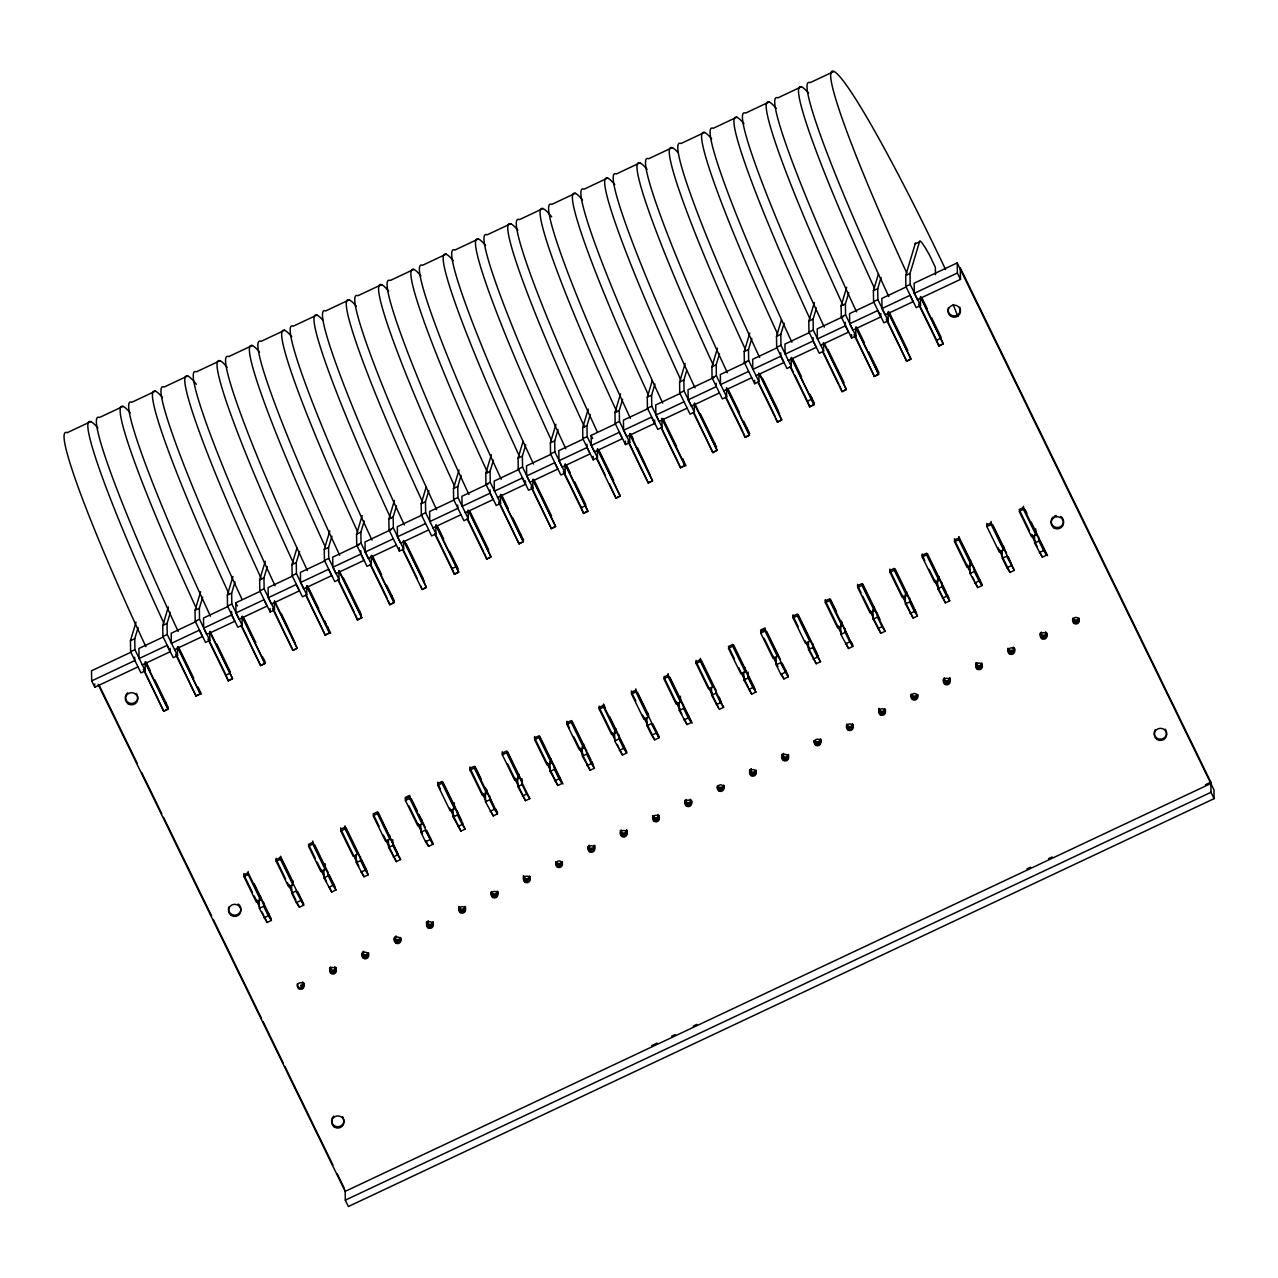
<?xml version="1.0" encoding="UTF-8"?>
<svg xmlns="http://www.w3.org/2000/svg" width="1278" height="1278" viewBox="0 0 1278 1278"><rect width="100%" height="100%" fill="white"/><g stroke="black" fill="none" stroke-linecap="round" stroke-linejoin="round"><path stroke-width="1.5" d="M143.328 669.512L163.68 711.271L167.977 709.242L145.101 662.276L145.229 670.854L140.931 672.883L130.612 651.716L130.436 640.741L136.027 622.178M145.229 670.854L134.925 649.687L134.749 638.712L138.104 627.578M175.629 654.304L195.981 696.047L200.279 694.018L177.402 647.051L177.53 655.63L173.233 657.659L162.913 636.492L162.753 625.517L168.329 606.954M177.53 655.63L167.226 634.463L167.051 623.488L170.405 612.354M207.947 639.08L228.283 680.823L232.58 678.794L209.704 631.827L209.832 640.406L205.534 642.435L195.214 621.284L195.055 610.309L200.63 591.746M209.832 640.406L199.528 619.255L199.352 608.28L202.707 597.13M241.095 625.597L260.584 665.598L264.881 663.57L242.005 616.619L242.133 625.198L237.836 627.226L227.516 606.06L227.356 595.085L232.931 576.522M242.133 625.198L231.829 604.031L231.653 593.056L235.008 581.921M272.549 608.647L292.886 650.39L297.183 648.361L274.307 601.395L274.45 609.973L270.137 612.002L259.817 590.835L259.658 579.861L265.233 561.298M274.45 609.973L264.131 588.807L263.955 577.832L267.31 566.697M305.698 595.165L325.187 635.166L329.5 633.137L306.608 586.171L306.752 594.749L302.439 596.778L292.135 575.627L291.959 564.636L296.975 547.942M306.752 594.749L296.432 573.598L296.256 562.608L299.611 551.473M338.942 572.672L339.053 579.541L334.74 581.57L324.436 560.403L324.261 549.428L329.836 530.865M339.053 579.541L328.734 558.374L328.558 547.399L331.913 536.265M370.3 564.716L389.79 604.734L394.103 602.705L371.211 555.738L371.355 564.317L367.042 566.346L356.738 545.179L356.562 534.204L362.137 515.641M371.355 564.317L361.035 543.15L360.875 532.175L364.214 521.041M402.602 549.508L422.091 589.509L426.405 587.481L403.513 540.514L403.656 549.093L399.343 551.122L389.039 529.971L388.863 518.98L394.439 500.417M403.656 549.093L393.336 527.942L393.177 516.951L396.515 505.816M434.903 534.284L454.393 574.285L458.706 572.256L435.814 525.29L435.958 533.885L431.644 535.913L421.341 514.746L421.165 503.772L426.181 487.062M435.958 533.885L425.638 512.718L425.478 501.743L428.817 490.592M467.205 519.06L486.694 559.061L491.008 557.032L468.115 510.082L468.259 518.66L463.946 520.689L453.642 499.522L453.466 488.547L459.042 469.984M468.259 518.66L457.939 497.493L457.78 486.519L461.118 475.384M498.66 502.11L518.996 543.853L523.309 541.824L500.433 494.858L500.561 503.436L496.247 505.465L485.944 484.298L485.768 473.323L491.343 454.76M500.561 503.436L490.257 482.269L490.081 471.294L493.42 460.16M530.961 486.886L551.297 528.629L555.611 526.6L532.734 479.633L532.862 488.212L528.549 490.241L518.245 469.09L518.069 458.099L523.085 441.405M532.862 488.212L522.558 467.061L522.382 456.07L525.721 444.936M563.263 471.662L583.599 513.405L587.912 511.376L565.036 464.425L565.164 473.004L560.866 475.033L550.546 453.866L550.371 442.891L555.946 424.328M565.164 473.004L554.86 451.837L554.684 440.862L558.023 429.727M596.411 458.179L615.916 498.196L620.213 496.168L597.337 449.201L597.465 457.78L593.168 459.808L582.848 438.642L582.672 427.667L588.263 409.104M597.465 457.78L587.161 436.613L586.985 425.638L590.324 414.503M627.865 441.229L648.218 482.972L652.515 480.943L629.639 433.977L629.766 442.555L625.469 444.584L615.149 423.433L614.974 412.443L620.565 393.88M629.766 442.555L619.463 421.405L619.287 410.414L622.642 399.279M661.014 427.747L680.519 467.748L684.816 465.719L661.94 418.753L662.068 427.347L657.771 429.376L647.451 408.209L647.275 397.234L652.307 380.524M662.068 427.347L651.764 406.18L651.588 395.206L654.943 384.055M694.274 405.254L694.369 412.123L690.072 414.152L679.752 392.985L679.592 382.01L685.168 363.447M694.369 412.123L684.065 390.956L683.89 379.981L686.685 370.7M725.632 397.314L745.122 437.316L749.419 435.287L726.543 388.32L726.671 396.899L722.374 398.928L712.054 377.761L711.894 366.786L717.469 348.223M726.671 396.899L716.367 375.732L716.191 364.757L719.546 353.623M757.934 382.09L777.423 422.091L781.721 420.063L758.844 373.096L758.988 381.675L754.675 383.704L744.355 362.553L744.195 351.578L749.771 333.015M758.988 381.675L748.668 360.524L748.493 349.549L751.847 338.398M790.235 366.866L809.725 406.867L814.038 404.838L791.146 357.888L791.29 366.466L786.976 368.495L776.673 347.328L776.497 336.354L781.513 319.644M791.29 366.466L780.97 345.3L780.794 334.325L784.149 323.19M822.537 351.642L842.026 391.659L846.34 389.63L823.447 342.664L823.591 351.242L819.278 353.271L808.974 332.104L808.798 321.129L814.374 302.567M823.591 351.242L813.271 330.075L813.096 319.101L816.45 307.966M853.992 334.692L874.328 376.435L878.641 374.406L855.749 327.44L855.893 336.018L851.579 338.047L841.275 316.896L841.1 305.905L846.675 287.358M855.893 336.018L845.573 314.867L845.397 303.876L848.752 292.742M886.293 319.468L906.629 361.211L910.942 359.182L888.05 312.215L888.194 320.81L883.881 322.839L873.577 301.672L873.401 290.697L878.417 273.987M888.194 320.81L877.874 299.643L877.714 288.668L881.053 277.534M918.594 304.244L938.931 346.003L943.244 343.974L920.352 297.007L920.495 305.586L916.182 307.615L905.878 286.448L905.703 275.473L915.192 243.922A47.749 3.674 64.8 0 1 915.847 243.092M920.495 305.586L910.176 284.419L910.016 273.444L919.489 241.893A47.749 3.674 64.8 0 1 929.681 255.44L935.352 267.358L935.48 274.69M90.93 421.532L67.239 432.683A238.762 18.355 64.8 0 0 145.884 646.652M123.231 406.308L99.54 417.475A238.762 18.355 64.8 0 0 178.185 631.428M155.533 391.084L131.842 402.25A238.762 18.355 64.8 0 0 210.487 616.22M187.834 375.876L164.143 387.026A238.762 18.355 64.8 0 0 241.973 599.238M220.136 360.652L196.445 371.818A238.762 18.355 64.8 0 0 275.089 585.771M252.437 345.427L228.746 356.594A238.762 18.355 64.8 0 0 307.391 570.563M284.738 330.219L261.047 341.37A238.762 18.355 64.8 0 0 339.708 555.339M317.04 314.995L293.349 326.146A238.762 18.355 64.8 0 0 372.01 540.115M349.341 299.771L325.65 310.937A238.762 18.355 64.8 0 0 404.311 524.907M381.643 284.547L357.952 295.713A238.762 18.355 64.8 0 0 436.613 509.682M413.944 269.338L390.253 280.489A238.762 18.355 64.8 0 0 468.914 494.458M446.246 254.114L422.555 265.281A238.762 18.355 64.8 0 0 501.216 479.234M478.547 238.89L454.872 250.057A238.762 18.355 64.8 0 0 533.517 464.026M510.849 223.682L487.174 234.832A238.762 18.355 64.8 0 0 565.819 448.802M543.166 208.458L519.475 219.624A238.762 18.355 64.8 0 0 597.289 431.82M575.467 193.234L551.776 204.4A238.762 18.355 64.8 0 0 630.421 418.369M607.769 178.009L584.078 189.176A238.762 18.355 64.8 0 0 662.723 403.145M640.07 162.801L616.379 173.952A238.762 18.355 64.8 0 0 695.024 387.921M672.372 147.577L648.681 158.744A238.762 18.355 64.8 0 0 727.326 372.697M704.673 132.353L680.982 143.519A238.762 18.355 64.8 0 0 759.627 357.489M736.975 117.145L713.284 128.295A238.762 18.355 64.8 0 0 791.929 342.264M769.276 101.92L745.585 113.087A238.762 18.355 64.8 0 0 824.246 327.04M801.578 86.696L777.887 97.863A238.762 18.355 64.8 0 0 856.548 311.832M833.879 71.488L810.188 82.639A238.762 18.355 64.8 0 0 888.849 296.608M915.192 243.922L919.489 241.893M130.436 640.741L134.749 638.712M162.753 625.517L167.051 623.488M195.055 610.309L199.352 608.28M227.356 595.085L231.653 593.056M259.658 579.861L263.955 577.832M291.959 564.636L296.256 562.608M324.261 549.428L328.558 547.399M356.562 534.204L360.875 532.175M388.863 518.98L393.177 516.951M421.165 503.772L425.478 501.743M453.466 488.547L457.78 486.519M485.768 473.323L490.081 471.294M518.069 458.099L522.382 456.07M550.371 442.891L554.684 440.862M582.672 427.667L586.985 425.638M614.974 412.443L619.287 410.414M647.275 397.234L651.588 395.206M679.592 382.01L683.89 379.981M711.894 366.786L716.191 364.757M744.195 351.578L748.493 349.549M776.497 336.354L780.794 334.325M808.798 321.129L813.096 319.101M841.1 305.905L845.397 303.876M873.401 290.697L877.714 288.668M905.703 275.473L910.016 273.444M130.612 651.716L134.925 649.687M162.913 636.492L167.226 634.463M195.214 621.284L199.528 619.255M227.516 606.06L231.829 604.031M259.817 590.835L264.131 588.807M292.135 575.627L296.432 573.598M324.436 560.403L328.734 558.374M356.738 545.179L361.035 543.15M389.039 529.971L393.336 527.942M421.341 514.746L425.638 512.718M453.642 499.522L457.939 497.493M485.944 484.298L490.257 482.269M518.245 469.09L522.558 467.061M550.546 453.866L554.86 451.837M582.848 438.642L587.161 436.613M615.149 423.433L619.463 421.405M647.451 408.209L651.764 406.18M679.752 392.985L684.065 390.956M712.054 377.761L716.367 375.732M744.355 362.553L748.668 360.524M776.673 347.328L780.97 345.3M808.974 332.104L813.271 330.075M841.275 316.896L845.573 314.867M873.577 301.672L877.874 299.643M905.878 286.448L910.176 284.419M130.995 652.195L91.521 670.79L91.681 680.902L94.764 687.244L137.832 666.956M163.392 636.939L138.887 648.473L139.046 658.569L167.051 645.39L170.15 651.732L142.146 664.927M195.694 621.715L171.204 633.249L171.348 643.361L199.352 630.166L202.451 636.508L174.447 649.703M227.995 606.491L203.506 618.041L203.665 628.137L206.748 634.479L234.753 621.3L231.653 614.942L231.606 611.587M235.967 612.913L263.955 599.733L267.054 606.076L239.05 619.271L235.967 612.913L235.807 602.817L260.297 591.283M292.598 576.058L268.108 587.592L268.268 597.705L271.351 604.047L299.356 590.851L296.256 584.509L268.268 597.705M324.9 560.834L300.41 572.384L300.57 582.48L303.653 588.823L331.657 575.643L328.558 569.285L300.57 582.48M358.958 544.795L332.711 557.16L332.871 567.256L335.954 573.614L363.958 560.419L360.859 554.061L360.811 550.706M391.26 529.571L365.013 541.936L365.173 552.032L368.272 558.39L396.26 545.195M421.804 515.178L397.314 526.712L397.474 536.824L400.573 543.166L428.561 529.971M454.105 499.954L429.616 511.504L429.775 521.6L457.764 508.404L457.716 505.05M488.164 483.915L461.917 496.279L462.077 506.376L490.081 493.196L490.017 489.825M518.724 469.521L494.219 481.055L494.378 491.167L522.382 477.972L525.466 484.314L497.477 497.509M551.026 454.297L526.52 465.847L526.68 475.943L529.779 482.285L557.767 469.106L554.684 462.748L526.68 475.943M583.327 439.073L558.821 450.623L558.981 460.719L562.08 467.077L590.069 453.882L586.985 447.54L586.921 444.169M591.283 445.511L619.287 432.315L622.37 438.658L594.382 451.853L591.283 445.511L591.123 435.399L615.629 423.865M647.93 408.64L623.424 420.19L623.584 430.287L626.683 436.629L654.671 423.449L654.624 420.079M680.231 393.416L655.742 404.966L655.886 415.062L658.985 421.421L686.989 408.225M714.29 377.377L688.043 389.742L688.203 399.838L691.286 406.196L719.29 393.001M746.592 362.153L720.345 374.518L720.504 384.63L748.493 371.435M777.136 347.76L752.646 359.31L752.806 369.406L780.794 356.211L780.746 352.856M809.437 332.552L784.948 344.086L785.107 354.182L813.096 341.002L813.048 337.632M843.496 316.497L817.249 328.861L817.409 338.974L845.397 325.778L845.349 322.407M874.04 302.103L849.55 313.653L849.71 323.749L852.793 330.091L880.798 316.912L880.75 313.541M906.342 286.879L881.852 298.429L882.012 308.525L885.111 314.883L913.099 301.688L910 295.33L882.012 308.525M1214.1 798.638L1213.956 789.852L957.222 262.917L914.153 283.205L914.313 293.301L917.412 299.659L960.481 279.371L960.289 267.949L1210.841 782.184L1211.001 792.296L1214.1 798.638L348.399 1206.512L345.3 1200.17L345.14 1190.074M91.681 680.902L134.749 660.598L134.701 657.243M203.665 628.137L231.653 614.942M332.871 567.256L360.859 554.061M365.173 552.032L393.161 538.853M397.474 536.824L425.462 523.629M558.981 460.719L586.985 447.54M623.584 430.287L651.588 417.091L654.671 423.449M655.886 415.062L683.89 401.867M688.203 399.838L716.191 386.659L716.143 383.288M849.71 323.749L877.698 310.554L880.798 316.912M914.313 293.301L957.382 273.013L957.222 262.917M432.875 527.942L460.863 514.762M465.176 512.734L493.164 499.538L490.081 493.196M723.588 390.972L751.592 377.777M755.889 375.748L783.893 362.569L780.794 356.211M788.191 360.54L816.195 347.344L813.096 341.002M820.492 345.316L848.496 332.12L845.397 325.778M228.283 680.823L225.998 675.088L230.312 673.059L230.28 671.749L216.733 643.92M454.393 574.285L452.124 568.55L456.422 566.521L456.406 565.211M583.599 513.405L581.33 507.67L585.628 505.641L585.612 504.331L574.605 481.726M809.725 406.867L807.44 401.132L811.754 399.103L811.738 397.793M938.931 346.003L936.662 340.252L940.959 338.223L940.943 336.913L931.63 317.791M163.68 711.271L167.977 708.939L145.373 661.78M195.981 696.047L200.279 693.714L177.674 646.556M228.267 680.535L232.58 678.506L209.975 631.332M260.584 665.598L264.881 663.282L242.277 616.124M292.886 650.39L297.183 648.058L274.578 600.9M325.187 635.166L328.047 633.521M361.786 617.625L357.489 619.942L361.786 617.625L339.197 570.467M389.79 604.734L394.087 602.401L371.499 555.243M422.091 589.509L426.389 587.177L404.647 541.76M454.393 573.998L458.69 571.969L436.102 524.795M486.694 559.061L491.008 556.745L469.25 511.328M518.996 543.853L523.309 541.521L500.704 494.362M551.297 528.629L555.611 526.312L533.006 479.138M583.599 513.117L587.912 511.088L565.307 463.93M615.916 498.196L620.213 495.864L597.609 448.706M648.218 482.972L652.515 480.64L629.91 433.482M680.519 467.748L683.379 466.103M717.118 450.207L712.82 452.54L717.118 450.207L694.513 403.049M745.122 437.316L749.419 434.983L726.815 387.825M777.423 422.091L781.721 419.775L759.963 374.342M809.725 406.58L814.022 404.551L791.433 357.393M842.026 391.659L846.324 389.327L824.582 343.91M874.328 376.435L878.625 374.103L856.036 326.944M906.629 361.211L910.926 358.894L888.338 311.736M938.931 345.699L943.228 343.67L920.639 296.512M405.398 798.734L409.695 796.705L432.907 844.311L428.593 846.34L425.526 841.755L420.893 832.234L420.766 824.47M502.302 753.061L506.615 751.033L529.811 798.654L525.498 800.683L517.798 786.561L517.638 776.864M534.603 737.853L538.917 735.824L562.112 783.43L557.799 785.459L550.099 771.353L549.939 761.656M760.714 631.316L765.027 629.287L788.222 676.893L783.925 678.922L780.858 674.337L776.209 664.816L776.097 657.052M889.935 570.435L894.233 568.406L917.444 616.028L913.131 618.057L905.431 603.935L905.271 594.238M986.84 524.779L991.153 522.75L1014.349 570.355L1010.035 572.384L1006.968 567.799L1002.335 558.278L1002.208 550.514M260.52 896.07L260.584 899.952L256.287 901.98L243.906 876.58L248.22 874.551L248.172 871.484M292.838 880.846L292.886 884.727L288.588 886.756L276.208 861.356L280.521 859.327L280.473 856.26L293.365 882.715M312.775 841.036L312.822 844.119L308.509 846.148L320.89 871.532L325.187 869.503L325.107 863.688M345.124 828.895L357.489 854.295L353.191 856.324L340.811 830.924L345.124 828.895L345.076 825.812M405.43 800.491L409.727 798.446L409.679 795.379L405.366 797.408L405.43 800.491L417.794 825.876L422.107 823.847L422.044 819.965M437.731 785.267L442.028 783.238L454.409 808.623L450.096 810.651L437.731 785.267L437.683 782.184M470.032 770.043L474.33 768.014L486.71 793.414L482.397 795.443L470.032 770.043L469.984 766.976M502.334 754.819L506.631 752.79L519.012 778.19L514.699 780.219L502.334 754.819L502.286 751.752M534.635 739.611L538.933 737.582L551.313 762.966L547 764.995L534.635 739.611L534.587 736.527M566.937 724.386L571.234 722.358L583.615 747.758L579.301 749.787L566.937 724.386L566.889 721.319M615.852 728.652L615.916 732.534L611.603 734.562L599.238 709.162L603.551 707.133L603.488 704.066L605.213 707.597M648.154 713.428L648.218 717.309L643.904 719.338L631.54 693.954L635.853 691.925L635.805 688.842M668.106 673.618L668.154 676.701L663.841 678.73L676.222 704.13L680.519 702.085L680.423 696.27M700.456 661.477L712.82 686.877L708.523 688.906L696.143 663.506L700.456 661.477L700.408 658.41M760.745 633.073L765.059 631.044L765.011 627.961L760.698 629.99L760.745 633.073L773.126 658.458L777.423 656.429L777.375 652.563M793.047 617.849L797.36 615.82L809.725 641.221L805.428 643.249L793.047 617.849L792.999 614.782M825.348 602.625L829.662 600.596L842.026 625.996L837.729 628.025L825.348 602.625L825.3 599.558M857.65 587.417L861.963 585.388L874.344 610.772L870.03 612.801L857.65 587.417L857.602 584.334M889.951 572.193L894.265 570.164L906.645 595.564L902.332 597.593L889.951 572.193L889.903 569.109M922.269 556.968L926.566 554.94L938.947 580.34L934.633 582.369L922.269 556.968L922.221 553.901M971.184 561.234L971.248 565.116L966.935 567.144L954.57 541.744L958.867 539.715L958.82 536.648L982.047 584.318M1003.486 546.025L1003.549 549.891L999.236 551.92L986.872 526.536L991.169 524.507L991.121 521.424M1023.422 506.216L1023.47 509.283L1019.173 511.312L1031.538 536.712L1035.851 534.683L1035.755 528.852M389.806 839.071L385.493 841.1L373.112 815.699L377.425 813.671L389.806 839.071L389.742 835.189M745.122 671.653L740.825 673.682L728.444 648.281L732.757 646.253L745.122 671.653L745.058 667.771M252.469 892.459L243.874 874.823L248.188 872.794L271.383 920.416L267.086 922.444L259.37 908.323L263.683 906.294L263.619 902.412M291.672 893.098L295.985 891.07L303.685 905.191L299.387 907.22L296.32 902.635L291.672 893.098L291.56 885.35M315.362 858.496L308.493 844.391L312.791 842.362L335.986 889.967L331.689 891.996L323.973 877.89L328.286 875.861L328.222 871.979M358.83 866.196L340.795 829.166L345.092 827.138L368.288 874.759L363.99 876.788L356.29 862.666L360.588 860.637L360.524 856.755M379.103 826.291L373.096 813.942L377.393 811.913L400.605 859.535L396.292 861.564L388.592 847.442L392.889 845.413L392.793 839.598M420.893 832.234L425.191 830.205L432.907 844.311M440.271 788.798L437.699 783.51L441.996 781.481L465.208 829.087L460.895 831.115L453.195 817.009L457.492 814.981L457.444 811.099M486.327 801.801L470 768.286L474.314 766.257L497.509 813.878L493.196 815.907L485.496 801.785L489.793 799.756L489.746 795.874M517.798 786.561L522.095 784.532L522.015 778.717M550.099 771.353L554.412 769.324L554.348 765.442M569.477 727.917L566.905 722.629L571.218 720.6L594.414 768.222L590.101 770.251L582.401 756.129L586.714 754.1L586.65 750.218M615.533 740.92L599.206 707.405L603.52 705.376L626.715 752.998L622.402 755.026L614.702 740.905L619.015 738.876L618.951 734.994M647.003 725.696L651.317 723.668L659.017 737.773L654.703 739.802L651.652 735.217L647.003 725.696L646.876 717.932M681.861 714.003L663.809 676.973L668.122 674.944L691.318 722.549L687.021 724.578L679.305 710.472L683.618 708.443L683.554 704.561M718.46 707.597L696.111 661.748L700.424 659.72L723.62 707.341L719.322 709.37L711.606 695.248L715.92 693.219L715.856 689.337M734.435 658.873L728.412 646.524L732.725 644.495L755.921 692.117L751.624 694.146L743.908 680.04L748.221 677.995L748.125 672.18M776.209 664.816L780.523 662.787L788.222 676.893M798.175 626.667L793.031 616.092L797.328 614.063L820.524 661.684L816.227 663.713L808.511 649.591L812.824 647.563L812.76 643.681M841.659 634.383L825.332 600.868L829.63 598.839L852.825 646.46L848.528 648.489L840.812 634.367L845.125 632.338L845.062 628.472M861.068 592.704L857.634 585.659L861.931 583.631L885.143 631.236L880.83 633.265L873.13 619.159L877.427 617.13L877.363 613.248M905.431 603.935L909.728 601.906L909.664 598.024M924.809 560.499L922.237 555.211L926.534 553.182L949.746 600.804L945.432 602.833L937.732 588.711L942.03 586.682L941.966 582.8M970.865 573.502L954.538 540.003L958.835 537.974L982.047 585.58L977.734 587.608L970.034 573.502L974.331 571.474L974.283 567.592M1002.335 558.278L1006.633 556.249L1014.349 570.355M1029.445 530.721L1019.141 509.555L1023.454 507.526L1046.65 555.147L1042.337 557.176L1034.637 543.054L1038.934 541.025L1038.886 537.143M264.019 917.844L268.316 915.815L271.383 920.416M296.32 902.635L300.618 900.591M328.622 887.411L332.935 885.382L335.986 889.967M360.923 872.187L365.236 870.158L368.288 874.759M393.225 856.963L397.538 854.934L400.605 859.535M425.526 841.755L429.839 839.726M457.828 826.531L462.141 824.502L465.208 829.087M490.129 811.306L494.442 809.278L497.509 813.878M522.43 796.098L526.744 794.069L529.811 798.654M554.732 780.874L559.045 778.845L562.112 783.43M587.033 765.65L591.347 763.621L594.414 768.222M619.335 750.426L623.648 748.397L626.715 752.998M651.652 735.217L655.949 733.189M683.954 719.993L688.251 717.964L691.318 722.549M716.255 704.769L720.552 702.74L723.62 707.341M748.557 689.561L752.854 687.532L755.921 692.117M780.858 674.337L785.155 672.308M813.159 659.113L817.457 657.084L820.524 661.684M845.461 643.888L849.774 641.86L852.825 646.46M877.762 628.68L882.076 626.651L885.143 631.236M910.064 613.456L914.377 611.427L917.444 616.028M942.365 598.232L946.678 596.203L949.746 600.804M974.667 583.024L978.98 580.995L982.047 585.58M1006.968 567.799L1011.281 565.771M1039.27 552.575L1043.583 550.546L1046.65 555.147M651.748 1045.612L657.164 1043.056M671.589 1036.266L675.199 1034.573M693.235 1026.074L696.829 1024.365M1026.889 868.864L1030.499 867.171M1048.535 858.672L1052.129 856.963M1205.442 784.74L1210.841 782.184M1210.873 783.51L345.156 1191.384L98.102 684.321M345.3 1200.17L1211.001 792.296M303.972 983.581A3.339 3.291 -0.9 0 1 301.257 986.568L301.241 985.242A3.339 3.291 -0.9 0 0 303.765 983.101M957.382 273.013L960.481 279.371M922.317 298.669L927.397 309.1M1025.148 509.73L1026.857 513.261M1031.154 522.079L1038.04 536.185M1039.749 539.715L1047.529 555.658M1023.47 509.283L1035.851 534.683M1038.934 541.025L1043.583 550.546M1032.017 534.699L1035.452 541.744M919.713 305.49L936.662 340.252M1031.17 534.252L1037.193 546.585M1039.765 551.888L1042.337 557.176M889.153 312.151L907.795 350.396M992.846 524.954L1006.585 553.166M1008.31 556.697L1011.761 565.068M991.169 524.507L1003.549 549.891M999.7 549.907L1002.287 555.195M887.411 320.714L906.629 360.923M998.006 547.703L1007.463 567.097M1008.326 568.87L1010.035 572.384M856.851 327.376L864.487 343.015M868.72 351.706L878.945 372.697M958.867 539.715L971.248 565.116M974.331 571.474L978.98 580.995M967.398 565.132L969.986 570.419M855.11 335.938L874.328 376.147M972.574 577.033L974.299 580.563M975.162 582.321L977.734 587.608M827.936 349.549L844.039 382.569M927.381 553.63L946.279 592.433M948.883 597.753L947.142 594.19L947.158 595.516M942.03 586.682L946.678 596.203M935.097 580.356L938.531 587.401M822.808 351.146L838.895 384.183M929.106 569.317L945.432 602.833M793.095 359.549L801.562 376.93M810.044 394.311L814.342 403.129M895.079 568.854L913.978 607.641M916.582 612.977L914.84 609.414L914.856 610.724M909.728 601.906L914.377 611.427M902.795 595.564L905.383 600.868M790.507 366.371L793.047 371.578M794.74 375.061L807.44 401.132M890.798 572.193L910.559 612.753M911.406 614.526L913.131 618.057M762.487 378.24L778.59 411.276M862.778 584.078L879.967 619.335M877.427 617.13L882.076 626.651M870.494 610.788L873.082 616.076M759.052 383.336L775.139 416.356M862.778 596.235L878.258 627.977M879.104 629.734L880.83 633.265M728.492 389.982L739.499 412.586M743.732 421.277L749.739 433.577M830.476 599.286L836.483 611.635M840.78 620.453L850.253 641.173M851.1 641.636L852.841 645.198M845.125 632.338L849.774 641.86M838.192 626.012L840.764 631.3M725.904 396.803L742.837 431.581M845.94 643.201L848.528 648.489M700.424 413.896L716.559 447.012M798.175 614.51L817.073 653.314M694.242 403.544L717.118 450.511M812.824 647.563L817.457 657.084M806.753 642.994L809.325 648.281M693.603 412.027L712.804 452.236M805.06 640.789L816.227 663.713M693.331 412.522L712.82 452.54M663.042 418.689L676.589 446.501M685.998 465.799L682.516 458.674L684.816 465.719M766.72 631.492L780.475 659.704M782.2 663.234L788.238 675.631M662.212 418.273L682.548 459.984M765.059 631.044L777.423 656.429M773.589 656.445L776.161 661.732M661.301 427.251L680.503 467.46M764.164 638.361L777.903 666.589M781.337 673.634L783.925 678.922M630.741 433.913L633.281 439.121M637.514 447.811L650.246 475.208M733.572 644.943L755.058 689.082M748.221 677.995L752.854 687.532M742.151 673.426L744.723 678.714M629.846 444.201L648.202 482.669M738.732 667.691L748.189 687.101M749.036 688.858L751.624 694.146M599.286 450.862L613.68 480.416M701.255 660.167L715.009 688.379M719.306 697.197L721.048 702.053M591.123 435.399L592.673 438.578M715.92 693.219L720.552 702.74M709.849 688.65L712.421 693.938M596.698 457.684L605.165 475.065M609.398 483.755L615.9 497.893M566.985 466.087L570.371 473.036M669.816 677.148L682.708 703.603M684.433 707.133L692.197 723.076M668.154 676.701L680.519 702.085M683.618 708.443L688.251 717.964M676.685 702.101L680.12 709.162M564.397 472.908L581.33 507.67M684.433 719.29L687.021 724.578M533.837 479.569L551.617 516.072M637.514 692.372L648.681 715.297M652.978 724.115L659.017 736.511M659.017 737.773L635.821 690.168L631.508 692.197L635.805 701.015M635.853 691.925L648.218 717.309M644.384 717.325L646.956 722.613M532.079 488.132L551.297 528.341M642.674 715.121L652.131 734.515M652.994 736.272L654.703 739.802M501.535 494.778L508.309 508.692M512.542 517.382L523.613 540.115M609.51 716.415L626.715 751.736M603.551 707.133L615.916 732.534M619.015 738.876L623.648 748.397M612.082 732.55L614.654 737.837M499.778 503.34L518.996 543.549M617.258 744.451L618.967 747.965M619.83 749.739L622.402 755.026M470.08 511.743L488.707 549.987M572.049 721.048L585.803 749.259M587.513 752.79L590.947 759.851M593.551 765.171L591.81 761.608L591.842 762.918M586.714 754.1L591.347 763.621M579.781 747.758L583.215 754.819M467.476 518.564L483.579 551.601M573.774 736.735L590.101 770.251M437.779 526.967L443.706 539.124M449.632 551.297L458.147 568.774M539.747 736.272L562.991 783.957M554.412 769.324L559.045 778.845M547.479 762.982L550.051 768.27M435.175 533.789L452.124 568.55M535.466 739.611L555.227 780.171M556.09 781.944L557.799 785.459M406.308 543.917L423.258 578.678M507.446 751.48L522.047 781.465M522.095 784.532L526.744 794.069M515.162 778.206L517.75 783.494M403.72 550.738L417.267 578.551M507.462 763.653L522.926 795.395M523.788 797.152L525.498 800.683M373.16 557.4L381.643 574.78M386.723 585.212L394.407 600.995M475.144 766.704L481.167 779.053M485.448 787.871L494.921 808.591M495.768 809.054L497.509 812.616M489.793 799.756L494.442 809.278M482.86 793.43L485.448 798.718M370.572 564.221L387.506 598.983M490.624 810.619L493.196 815.907M343.399 577.832L361.227 614.43M442.843 781.928L461.741 820.716M338.91 570.946L361.802 617.913M457.492 814.981L462.141 824.502M451.422 810.412L453.994 815.699M338.271 579.445L354.357 612.466M449.728 808.191L460.895 831.115M337.999 579.94L357.489 619.942M307.71 586.107L318.717 608.695M324.66 620.868L326.353 624.351M330.667 633.217L327.2 626.076L329.5 633.137M411.404 798.91L417.411 811.258M419.136 814.773L425.143 827.122M426.868 830.652L432.907 843.049M306.896 585.675L327.216 627.402M409.727 798.446L422.107 823.847M418.257 823.863L420.845 829.15M305.969 594.669L325.187 634.878M408.832 805.779L422.571 833.991M426.021 841.052L428.593 846.34M281.336 613.488L294.914 642.626M378.24 812.361L398.017 854.247M392.889 845.413L397.538 854.934M386.819 840.844L389.391 846.132M273.668 609.878L292.886 650.087M383.4 835.109L392.857 854.503M393.72 856.276L396.292 861.564M243.954 618.28L255.808 642.61M263.46 658.298L265.201 661.86M345.939 827.585L359.677 855.797M361.402 859.327L367.441 871.708M235.807 602.817L237.357 605.996M360.588 860.637L365.236 870.158M354.517 856.068L357.089 861.356M241.366 625.102L260.568 665.311M361.418 871.484L363.99 876.788M314.484 844.566L327.376 871.021M329.101 874.551L335.124 886.932M312.822 844.119L325.187 869.503M328.286 875.861L332.935 885.382M321.353 869.519L323.925 874.807M209.065 640.326L225.998 675.088M317.072 862.027L326.529 881.421M329.101 886.708L331.689 891.996M178.505 646.972L193.745 678.267M201.461 694.082L197.978 686.957L198.01 688.283M297.662 891.533L303.701 903.929M303.685 905.191L280.489 857.57L276.192 859.599L285.633 879.008M280.521 859.327L292.886 884.727M289.052 884.743L291.624 890.031M176.763 655.534L195.965 695.743M287.358 882.523L295.953 900.159M297.662 903.69L299.387 907.22M146.203 662.196L150.437 670.886M154.67 679.576L168.281 707.533M254.178 883.817L271.399 919.154M248.22 874.551L260.584 899.952M263.683 906.294L268.316 915.815M300.873 985.258L302.535 988.677M256.75 899.952L259.322 905.255M144.462 670.758L163.664 710.967M254.194 895.99L260.201 908.338M261.926 911.853L263.651 915.383M264.498 917.141L267.086 922.444M98.949 684.784L137.369 763.621M141.73 772.583L161.811 813.798M163.552 817.377L211.573 915.927M213.314 919.505L261.335 1018.055M263.076 1021.649L283.157 1062.849M284.898 1066.443L332.919 1164.993M337.28 1173.939L344.261 1188.284M953.164 304.547L957.909 316.481M839.742 385.924L842.026 391.356M775.906 418.178L777.423 421.804M743.604 433.386L745.106 437.012M484.426 553.326L486.694 558.774M420.574 585.58L422.091 589.206M388.272 600.804L389.79 604.43M355.204 614.207L357.489 619.654M1044.046 548.534L1044.062 549.859M1034.509 535.29L1034.637 543.054M986.824 523.453L986.872 526.536M979.443 578.966L979.459 580.292M969.874 563.79L970.034 573.502M954.522 538.677L954.57 541.744M938.883 576.458L938.947 580.34M937.573 579.014L937.732 588.711M906.581 591.682L906.645 595.564M876.341 367.345L876.357 368.671M874.28 606.89L874.344 610.772M872.97 609.462L873.13 619.159M851.531 334.612L851.579 338.047M841.978 622.114L842.026 625.996M840.668 624.67L840.812 634.367M817.936 655.071L817.952 656.381M808.399 641.828L808.511 649.591M785.635 670.295L785.65 671.605M779.436 413.002L779.452 414.328M754.627 380.285L754.675 383.704M753.333 685.503L753.349 686.829M747.119 428.226L747.151 429.552M743.796 672.276L743.908 680.04M714.817 443.45L714.849 444.76M711.495 687.5L711.606 695.248M696.095 660.438L696.143 663.506M688.714 715.952L688.746 717.262M679.193 702.708L679.305 710.472M656.413 731.176L656.445 732.486M631.492 690.871L631.54 693.954M625.405 441.15L625.469 444.584M624.111 746.384L624.143 747.71M614.558 731.208L614.702 740.905M599.19 706.095L599.238 709.162M593.104 456.374L593.168 459.808M583.551 743.876L583.615 747.758M582.241 746.432L582.401 756.129M559.508 776.832L559.54 778.142M551.249 759.084L551.313 762.966M525.418 480.959L525.466 484.314M521.009 534.763L521.025 536.089M518.948 774.308L519.012 778.19M486.646 789.532L486.71 793.414M485.336 792.088L485.496 801.785M462.604 822.489L462.62 823.799M454.313 802.808L454.409 808.623M453.067 809.246L453.195 817.009M430.303 837.697L430.319 839.023M424.104 580.42L424.12 581.746M399.295 547.687L399.343 551.122M391.803 595.644L391.819 596.954M388.464 839.694L388.592 847.442M365.7 868.145L365.716 869.455M359.501 610.868L359.517 612.178M356.163 854.902L356.29 862.666M340.763 827.84L340.811 830.924M333.398 883.37L333.414 884.68M323.861 870.126L323.973 877.89M301.097 898.578L301.113 899.904M276.16 858.289L276.208 861.356M270.089 608.568L270.137 612.002M268.795 913.802L268.811 915.112M262.597 656.525L262.613 657.835M259.226 898.626L259.37 908.323M243.858 873.513L243.906 876.58M170.086 648.361L170.15 651.732M165.677 702.181L165.709 703.491M94.716 683.874L94.764 687.244M1072.881 619.495A3.339 3.291 -0.9 0 0 1078.073 620.565L1078.057 619.239A3.339 3.291 -0.9 0 1 1072.865 618.169M1046.73 633.057A3.339 3.291 -0.9 0 1 1040.564 633.393M788.302 754.819A3.339 3.291 -0.9 0 1 781.864 754.324M626.795 830.908A3.339 3.291 -0.9 0 1 620.357 830.428M820.764 739.211A3.339 3.291 -0.9 0 1 818.096 743.045A3.339 3.291 -0.9 0 1 814.198 740.425M852.921 724.37A3.339 3.291 -0.9 0 1 846.755 724.706M884.823 709.929A3.339 3.291 -0.9 0 1 878.785 708.667M820.62 739.595A3.339 3.291 -0.9 0 1 814.917 740.649M336.082 967.893A3.339 3.291 -0.9 0 1 329.9 968.213A3.339 3.291 -0.9 0 0 333.143 972.718A3.339 3.291 -0.9 0 0 335.986 968.005M950.001 677.883A3.339 3.291 -0.9 0 1 943.659 679.049M756.001 770.027A3.339 3.291 -0.9 0 1 749.835 770.362M1046.938 633.537A3.339 3.291 -0.9 0 1 1043.343 636.556A3.339 3.291 -0.9 0 1 1040.26 633.041M1014.636 648.761A3.339 3.291 -0.9 0 1 1011.042 651.78A3.339 3.291 -0.9 0 1 1007.959 648.25M982.143 664.816A3.339 3.291 -0.9 0 1 975.705 664.336M691.606 800.955A3.339 3.291 -0.9 0 1 688.011 803.974A3.339 3.291 -0.9 0 1 684.944 800.443M949.969 678.346A3.339 3.291 -0.9 0 1 947.302 682.18A3.339 3.291 -0.9 0 1 943.404 679.545M659.304 816.179A3.339 3.291 -0.9 0 1 655.71 819.198A3.339 3.291 -0.9 0 1 652.643 815.668M917.716 694.417A3.339 3.291 -0.9 0 1 911.102 694.769M336.274 968.373A3.339 3.291 -0.9 0 1 332.679 971.392A3.339 3.291 -0.9 0 1 329.612 967.861M853.113 724.85A3.339 3.291 -0.9 0 1 846.499 725.201M788.462 754.435A3.339 3.291 -0.9 0 1 785.363 758.317A3.339 3.291 -0.9 0 1 781.848 754.787M626.811 832.234A3.339 3.291 -0.9 0 1 620.373 831.738M626.683 829.726A3.339 3.291 -0.9 0 1 626.955 830.54M885.414 709.641A3.339 3.291 -0.9 0 1 881.389 712.597A3.339 3.291 -0.9 0 1 878.929 708.3M756.033 771.353A3.339 3.291 -0.9 0 1 749.547 770.011M530.098 877.043A3.339 3.291 -0.9 0 1 526.073 880.015A3.339 3.291 -0.9 0 1 523.613 875.702M594.653 845.748A3.339 3.291 -0.9 0 1 591.97 849.582A3.339 3.291 -0.9 0 1 588.072 846.963M497.749 891.405A3.339 3.291 -0.9 0 1 495.065 895.239A3.339 3.291 -0.9 0 1 491.167 892.619M562.4 861.835A3.339 3.291 -0.9 0 1 555.77 862.187M400.701 938.771A3.339 3.291 -0.9 0 1 394.263 938.276M465.432 906.629A3.339 3.291 -0.9 0 1 462.332 910.511A3.339 3.291 -0.9 0 1 458.818 906.981M368.575 953.148A3.339 3.291 -0.9 0 1 362.233 954.315M433.13 921.853A3.339 3.291 -0.9 0 1 430.031 925.735A3.339 3.291 -0.9 0 1 426.517 922.205M529.891 876.564A3.339 3.291 -0.9 0 1 523.453 876.085M497.589 891.788A3.339 3.291 -0.9 0 1 491.423 892.124M594.669 845.285A3.339 3.291 -0.9 0 1 588.327 846.467M975.689 663.01A3.339 3.291 -0.9 0 0 982.127 663.506A3.339 3.291 -0.9 0 0 981.552 662.899M659.097 815.699A3.339 3.291 -0.9 0 1 652.93 816.019M723.699 785.251A3.339 3.291 -0.9 0 1 717.533 785.587M1014.428 648.281A3.339 3.291 -0.9 0 1 1008.262 648.601M465.288 907.013A3.339 3.291 -0.9 0 1 458.85 906.517M561.793 862.123A3.339 3.291 -0.9 0 1 556.026 861.676M400.685 937.445A3.339 3.291 -0.9 0 1 394.519 937.78M368.383 952.669A3.339 3.291 -0.9 0 1 362.217 953.005M917.125 694.705A3.339 3.291 -0.9 0 1 911.358 694.274M432.986 922.237A3.339 3.291 -0.9 0 1 426.548 921.742M685.232 800.811A3.339 3.291 -0.9 0 0 691.398 800.475A3.339 3.291 -0.9 0 1 688.475 805.3A3.339 3.291 -0.9 0 1 685.136 800.923M723.907 785.73A3.339 3.291 -0.9 0 1 717.565 786.897M261.591 579.301A238.762 18.355 64.8 0 1 196.365 384.327M325.363 547.048A238.762 18.355 64.8 0 1 259.434 352.009M357.664 531.84A238.762 18.355 64.8 0 1 291.751 336.785M293.045 562.272A238.762 18.355 64.8 0 1 227.133 367.217M163.84 623.153A238.762 18.355 64.8 0 1 97.927 428.098M196.141 607.929A238.762 18.355 64.8 0 1 130.228 412.874M229.273 594.51A238.762 18.355 64.8 0 1 162.53 397.666M487.701 472.764A238.762 18.355 64.8 0 1 420.957 275.904M390.796 518.421A238.762 18.355 64.8 0 1 322.615 319.899M454.569 486.167A238.762 18.355 64.8 0 1 388.656 291.128M422.267 501.391A238.762 18.355 64.8 0 1 356.354 306.337M648.377 394.854A238.762 18.355 64.8 0 1 582.464 199.815M616.907 411.883A238.762 18.355 64.8 0 1 551.681 216.909M551.473 440.511A238.762 18.355 64.8 0 1 485.56 245.472M584.605 427.108A238.762 18.355 64.8 0 1 517.862 230.248M519.172 455.735A238.762 18.355 64.8 0 1 453.259 260.68M302.551 981.935A3.339 3.291 -0.9 0 1 303.573 986.265A3.339 3.291 -0.9 0 1 299.276 987.638A3.339 3.291 -0.9 0 1 297.502 983.565M330.203 967.574A3.339 3.291 -0.9 0 1 330.794 966.935M334.852 966.727A3.339 3.291 -0.9 0 1 335.507 967.286M368.288 952.797A3.339 3.291 -0.9 0 1 365.875 957.446A3.339 3.291 -0.9 0 1 361.93 953.963M362.505 952.35A3.339 3.291 -0.9 0 1 363.831 951.247M400.861 938.387A3.339 3.291 -0.9 0 1 398.177 942.221A3.339 3.291 -0.9 0 1 394.279 939.602M394.231 938.739A3.339 3.291 -0.9 0 1 394.806 937.141M395.397 936.502A3.339 3.291 -0.9 0 1 396.132 936.023M432.891 922.349A3.339 3.291 -0.9 0 1 429.616 927.045A3.339 3.291 -0.9 0 1 427.108 921.917M427.699 921.278A3.339 3.291 -0.9 0 1 428.434 920.815M464.713 906.421A3.339 3.291 -0.9 0 1 464.569 910.847A3.339 3.291 -0.9 0 1 460.048 911.086A3.339 3.291 -0.9 0 1 459.409 906.693M497.813 893.594A3.339 3.291 -0.9 0 1 494.219 896.613A3.339 3.291 -0.9 0 1 491.151 893.082M491.327 892.252A3.339 3.291 -0.9 0 1 491.726 891.485M497.014 891.197A3.339 3.291 -0.9 0 1 497.765 892.731M530.066 877.507A3.339 3.291 -0.9 0 1 526.089 881.325A3.339 3.291 -0.9 0 1 524.028 876.261M529.316 875.973A3.339 3.291 -0.9 0 1 529.795 876.692M562.368 862.299A3.339 3.291 -0.9 0 1 558.821 866.164A3.339 3.291 -0.9 0 1 555.93 861.803M593.919 845.541A3.339 3.291 -0.9 0 1 592.002 850.908A3.339 3.291 -0.9 0 1 588.231 846.579M588.631 845.828A3.339 3.291 -0.9 0 1 589.206 845.189M627.019 832.713A3.339 3.291 -0.9 0 1 623.424 835.732A3.339 3.291 -0.9 0 1 620.357 832.202M620.533 831.371A3.339 3.291 -0.9 0 1 621.507 829.965M626.22 830.317A3.339 3.291 -0.9 0 1 626.971 831.85M657.882 814.533A3.339 3.291 -0.9 0 1 658.905 818.847A3.339 3.291 -0.9 0 1 654.608 820.236A3.339 3.291 -0.9 0 1 652.834 816.147M685.535 800.156A3.339 3.291 -0.9 0 1 686.11 799.517M690.184 799.309A3.339 3.291 -0.9 0 1 690.823 799.884M723.604 785.379A3.339 3.291 -0.9 0 1 721.207 790.028A3.339 3.291 -0.9 0 1 717.262 786.545M756.177 770.969A3.339 3.291 -0.9 0 1 752.199 774.787A3.339 3.291 -0.9 0 1 750.138 769.723M750.729 769.084A3.339 3.291 -0.9 0 1 751.448 768.621M788.206 754.947A3.339 3.291 -0.9 0 1 784.948 759.643A3.339 3.291 -0.9 0 1 782.44 754.499M783.031 753.86A3.339 3.291 -0.9 0 1 783.749 753.397M820.045 739.004A3.339 3.291 -0.9 0 1 818.543 744.259A3.339 3.291 -0.9 0 1 814.166 740.889M852.346 723.779A3.339 3.291 -0.9 0 1 850.844 729.051A3.339 3.291 -0.9 0 1 846.467 725.664M846.659 724.834A3.339 3.291 -0.9 0 1 847.042 724.067M885.398 710.089A3.339 3.291 -0.9 0 1 881.421 713.923A3.339 3.291 -0.9 0 1 879.344 708.843M884.648 708.555A3.339 3.291 -0.9 0 1 885.127 709.274M917.7 694.881A3.339 3.291 -0.9 0 1 914.153 698.762A3.339 3.291 -0.9 0 1 911.262 694.385M949.25 678.123A3.339 3.291 -0.9 0 1 947.317 683.49A3.339 3.291 -0.9 0 1 943.563 679.177M943.947 678.41A3.339 3.291 -0.9 0 1 944.538 677.771M982.351 665.295A3.339 3.291 -0.9 0 1 977.494 667.979A3.339 3.291 -0.9 0 1 976.839 662.547M1013.198 647.115A3.339 3.291 -0.9 0 1 1014.221 651.429A3.339 3.291 -0.9 0 1 1009.94 652.818A3.339 3.291 -0.9 0 1 1008.166 648.729M1046.634 633.185A3.339 3.291 -0.9 0 1 1043.791 637.882A3.339 3.291 -0.9 0 1 1040.468 633.521M1040.867 632.754A3.339 3.291 -0.9 0 1 1041.442 632.115M1045.516 631.891A3.339 3.291 -0.9 0 1 1046.155 632.466M1078.936 617.961A3.339 3.291 -0.9 0 1 1076.539 622.61A3.339 3.291 -0.9 0 1 1072.593 619.127M137.689 696.302A6.214 6.102 -0.9 0 1 129.525 703.188A6.214 6.102 -0.9 0 1 127.56 692.788M136.299 693.459A6.214 6.102 -0.9 0 1 137.193 694.785M238.203 904.009A6.214 6.102 -0.9 0 1 240.104 912.045A6.214 6.102 -0.9 0 1 232.133 914.601A6.214 6.102 -0.9 0 1 228.842 907.029M343.91 1119.544A6.214 6.102 -0.9 0 1 335.747 1126.429A6.214 6.102 -0.9 0 1 333.766 1116.045M342.52 1116.7A6.214 6.102 -0.9 0 1 343.399 1118.026M959.826 307.199A6.214 6.102 -0.9 0 1 954.554 315.922A6.214 6.102 -0.9 0 1 948.372 307.806M1060.852 516.424A6.214 6.102 -0.9 0 1 1062.13 525.322A6.214 6.102 -0.9 0 1 1052.992 525.817A6.214 6.102 -0.9 0 1 1053.296 516.823M1054.654 515.961A6.214 6.102 -0.9 0 1 1056.203 515.465M1166.542 731.959A6.214 6.102 -0.9 0 1 1159.162 739.051A6.214 6.102 -0.9 0 1 1155.328 729.626M1165.153 729.115A6.214 6.102 -0.9 0 1 1166.047 730.441M906.805 273.109A238.762 18.355 64.8 0 1 832.393 71.137A238.762 18.355 64.8 0 1 945.592 269.562M874.503 288.317A238.762 18.355 64.8 0 1 808.591 93.278M843.033 305.346A238.762 18.355 64.8 0 1 776.289 108.486M809.901 318.765A238.762 18.355 64.8 0 1 743.972 123.71M777.583 333.973A238.762 18.355 64.8 0 1 711.67 138.935M745.282 349.198A238.762 18.355 64.8 0 1 677.947 152.481M712.98 364.422A238.762 18.355 64.8 0 1 647.067 169.367M680.679 379.646A238.762 18.355 64.8 0 1 614.766 184.591M1074.047 623.408A3.339 3.291 -0.9 0 0 1079.271 620.948A3.339 3.291 -0.9 0 0 1074.494 617.737A3.339 3.291 -0.9 0 0 1074.047 623.408M1041.746 638.633A3.339 3.291 -0.9 0 0 1046.97 636.172A3.339 3.291 -0.9 0 0 1042.193 632.961A3.339 3.291 -0.9 0 0 1041.746 638.633M1009.444 653.857A3.339 3.291 -0.9 0 0 1014.668 651.397A3.339 3.291 -0.9 0 0 1009.892 648.186A3.339 3.291 -0.9 0 0 1009.444 653.857M977.143 669.065A3.339 3.291 -0.9 0 0 982.367 666.605A3.339 3.291 -0.9 0 0 977.59 663.394A3.339 3.291 -0.9 0 0 977.143 669.065M944.841 684.289A3.339 3.291 -0.9 0 0 950.065 681.829A3.339 3.291 -0.9 0 0 945.289 678.618A3.339 3.291 -0.9 0 0 944.841 684.289M912.54 699.513A3.339 3.291 -0.9 0 0 917.764 697.053A3.339 3.291 -0.9 0 0 912.987 693.842A3.339 3.291 -0.9 0 0 912.54 699.513M880.238 714.737A3.339 3.291 -0.9 0 0 885.462 712.277A3.339 3.291 -0.9 0 0 880.686 709.05A3.339 3.291 -0.9 0 0 880.238 714.737M847.937 729.946A3.339 3.291 -0.9 0 0 853.161 727.486A3.339 3.291 -0.9 0 0 848.384 724.275A3.339 3.291 -0.9 0 0 847.937 729.946M815.636 745.17A3.339 3.291 -0.9 0 0 820.859 742.71A3.339 3.291 -0.9 0 0 816.083 739.499A3.339 3.291 -0.9 0 0 815.636 745.17M783.334 760.394A3.339 3.291 -0.9 0 0 788.558 757.934A3.339 3.291 -0.9 0 0 783.781 754.707A3.339 3.291 -0.9 0 0 783.334 760.394M751.033 775.602A3.339 3.291 -0.9 0 0 756.256 773.142A3.339 3.291 -0.9 0 0 751.48 769.931A3.339 3.291 -0.9 0 0 751.033 775.602M718.731 790.826A3.339 3.291 -0.9 0 0 723.955 788.366A3.339 3.291 -0.9 0 0 719.179 785.155A3.339 3.291 -0.9 0 0 718.731 790.826M686.43 806.051A3.339 3.291 -0.9 0 0 691.638 803.59A3.339 3.291 -0.9 0 0 686.861 800.379A3.339 3.291 -0.9 0 0 686.43 806.051M654.112 821.259A3.339 3.291 -0.9 0 0 659.336 818.799A3.339 3.291 -0.9 0 0 654.56 815.588A3.339 3.291 -0.9 0 0 654.112 821.259M621.811 836.483A3.339 3.291 -0.9 0 0 627.035 834.023A3.339 3.291 -0.9 0 0 622.258 830.812A3.339 3.291 -0.9 0 0 621.811 836.483M589.509 851.707A3.339 3.291 -0.9 0 0 594.733 849.247A3.339 3.291 -0.9 0 0 589.957 846.036A3.339 3.291 -0.9 0 0 589.509 851.707M557.208 866.931A3.339 3.291 -0.9 0 0 562.432 864.471A3.339 3.291 -0.9 0 0 557.655 861.244A3.339 3.291 -0.9 0 0 557.208 866.931M524.907 882.139A3.339 3.291 -0.9 0 0 530.13 879.679A3.339 3.291 -0.9 0 0 525.354 876.468A3.339 3.291 -0.9 0 0 524.907 882.139M492.605 897.364A3.339 3.291 -0.9 0 0 497.829 894.904A3.339 3.291 -0.9 0 0 493.052 891.693A3.339 3.291 -0.9 0 0 492.605 897.364M460.304 912.588A3.339 3.291 -0.9 0 0 465.527 910.128A3.339 3.291 -0.9 0 0 460.751 906.917A3.339 3.291 -0.9 0 0 460.304 912.588M428.002 927.796A3.339 3.291 -0.9 0 0 433.226 925.336A3.339 3.291 -0.9 0 0 428.449 922.125A3.339 3.291 -0.9 0 0 428.002 927.796M395.701 943.02A3.339 3.291 -0.9 0 0 400.925 940.56A3.339 3.291 -0.9 0 0 396.148 937.349A3.339 3.291 -0.9 0 0 395.701 943.02M363.399 958.244A3.339 3.291 -0.9 0 0 368.623 955.784A3.339 3.291 -0.9 0 0 363.847 952.573A3.339 3.291 -0.9 0 0 363.399 958.244M331.098 973.469A3.339 3.291 -0.9 0 0 336.322 971.008A3.339 3.291 -0.9 0 0 331.545 967.781A3.339 3.291 -0.9 0 0 331.098 973.469M298.796 988.677A3.339 3.291 -0.9 0 0 304.02 986.217A3.339 3.291 -0.9 0 0 299.244 983.006A3.339 3.291 -0.9 0 0 298.796 988.677M1156.957 739.435A6.214 6.102 -0.9 0 0 1166.654 734.866A6.214 6.102 -0.9 0 0 1157.788 728.891A6.214 6.102 -0.9 0 0 1156.957 739.435M1053.855 527.814A6.214 6.102 -0.9 0 0 1063.552 523.245A6.214 6.102 -0.9 0 0 1054.669 517.27A6.214 6.102 -0.9 0 0 1053.855 527.814M950.736 316.193A6.214 6.102 -0.9 0 0 960.433 311.624A6.214 6.102 -0.9 0 0 951.567 305.65A6.214 6.102 -0.9 0 0 950.736 316.193M231.206 915.399A6.214 6.102 -0.9 0 0 240.903 910.831A6.214 6.102 -0.9 0 0 232.037 904.856A6.214 6.102 -0.9 0 0 231.206 915.399M128.104 703.779A6.214 6.102 -0.9 0 0 137.8 699.21A6.214 6.102 -0.9 0 0 128.934 693.235A6.214 6.102 -0.9 0 0 128.104 703.779M334.325 1127.02A6.214 6.102 -0.9 0 0 344.022 1122.451A6.214 6.102 -0.9 0 0 335.14 1116.493A6.214 6.102 -0.9 0 0 334.325 1127.02"/></g></svg>
